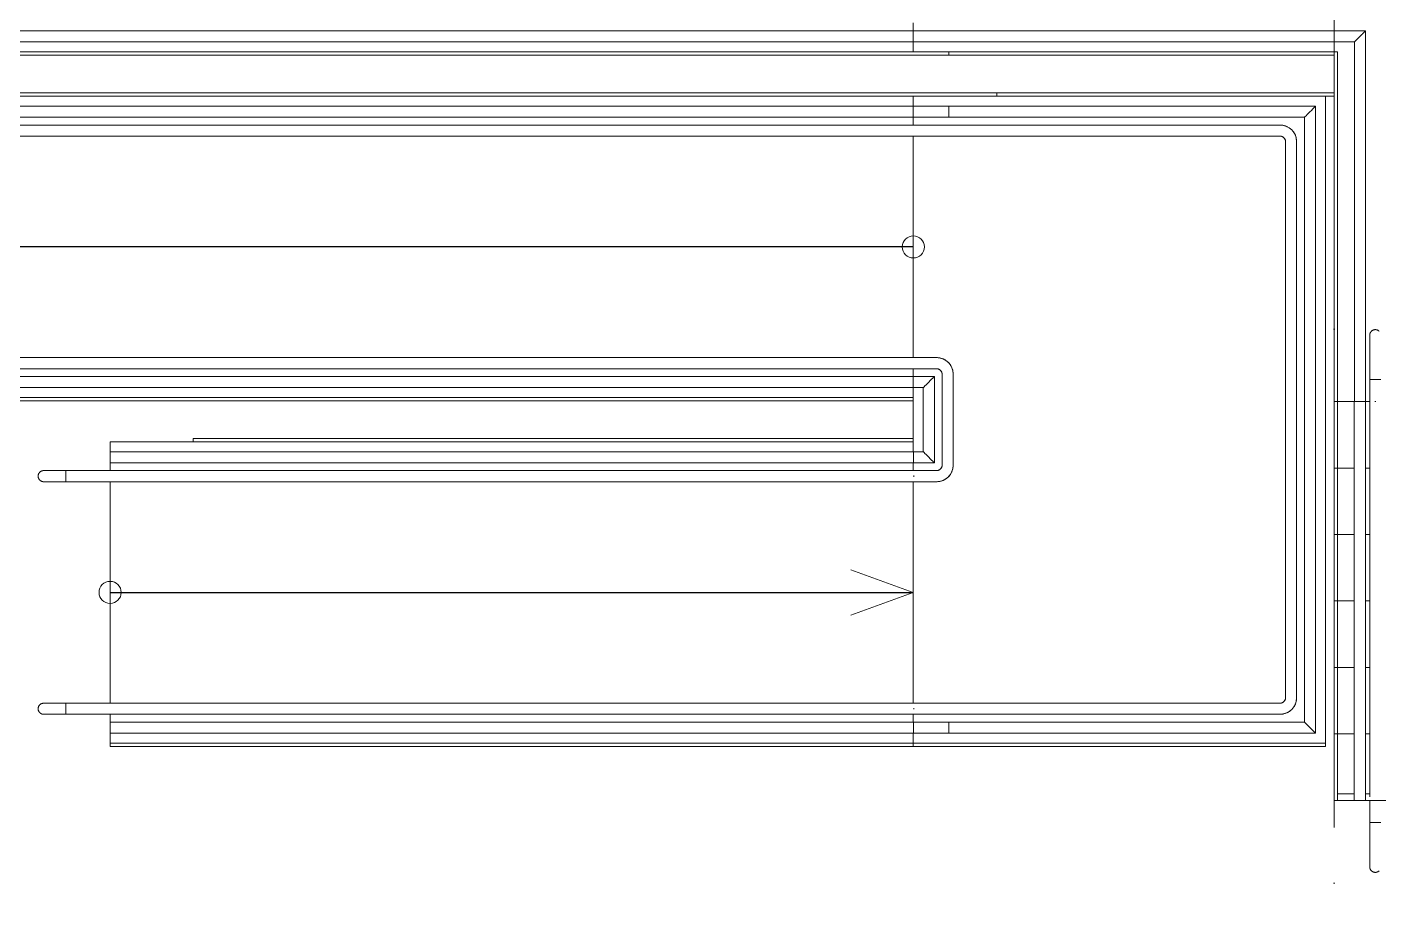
# Model space of a CAD drawing. Header units: millimetres. Extents: x -495897 to 1376592, y -28539 to 470976.
# Drawn here: x -41362 to -35261, y 330286 to 334218 of the extents above; entities that cross this region are included whole.
import ezdxf

# ---------------------------------------------------------------- set-up
doc = ezdxf.new("R2010")
doc.units = ezdxf.units.MM
doc.linetypes.add('ADSK_Линия сетки', pattern=[25, 20, -2.5, 0, -2.5])
for name, color, linetype, lineweight in [('Аннотация', 7, 'Continuous', 18), ('Лестницы', 252, 'Continuous', 9), ('Ограждение', 252, 'Continuous', 9), ('Оси', 252, 'Continuous', 9), ('Пандусы', 7, 'Continuous', 18), ('Стены наружные', 7, 'Continuous', 18)]:
    doc.layers.add(name, color=color, linetype=linetype, lineweight=lineweight)
doc.layers.add('Узлы', color=7, linetype='Continuous')

# ---------------------------------------------------------------- blocks, each defined once
blk = doc.blocks.new('1 этаж')
at = {"layer": 'Аннотация', "color": 251, "lineweight": 20, "true_color": 0x636466}
for q in [(-36887.7, -28631.1), (-36887.7, -28836.3)]:
    blk.add_line((-36605.8, -28733.7), q, dxfattribs=at)
for centre in [(-36605.8, -27173.7), (-40230.8, -28733.7)]:
    blk.add_circle(centre, 50, dxfattribs=at)
at = {"layer": 'Лестницы', "color": 251, "true_color": 0x636466}
for p, q in [((-36605.8, -26162.9), (-36605.8, -26198.7)), ((-36605.8, -26248.7), (-36605.8, -26293.7)), ((-36605.8, -26293.7), (-34690.8, -26293.7)), ((-34690.8, -26293.7), (-34690.8, -27872.3)), ((-34690.8, -27872.3), (-34615.8, -27872.3)), ((-34690.8, -28172.3), (-34690.8, -27872.3)), ((-34690.8, -27872.3), (-34615.8, -27872.3)), ((-34565.4, -27872.3), (-34545.8, -27872.3)), ((-34565.4, -27872.3), (-34545.8, -27872.3)), ((-34690.8, -28472.3), (-34690.8, -28172.3)), ((-34690.8, -28172.3), (-34615.8, -28172.3)), ((-34690.8, -28172.3), (-34615.8, -28172.3)), ((-34565.8, -28172.3), (-34545.8, -28172.3)), ((-34565.8, -28172.3), (-34545.8, -28172.3)), ((-34690.8, -28772.3), (-34690.8, -28472.3)), ((-34690.8, -28472.3), (-34615.8, -28472.3)), ((-34690.8, -28472.3), (-34615.8, -28472.3)), ((-34565.8, -28472.3), (-34545.8, -28472.3)), ((-34565.8, -28472.3), (-34545.8, -28472.3)), ((-34690.8, -29072.3), (-34690.8, -28772.3)), ((-34690.8, -28772.3), (-34615.8, -28772.3)), ((-34690.8, -28772.3), (-34615.8, -28772.3)), ((-34565.8, -28772.3), (-34545.8, -28772.3)), ((-34565.8, -28772.3), (-34545.8, -28772.3)), ((-34690.8, -29372.3), (-34690.8, -29072.3)), ((-34690.8, -29072.3), (-34615.8, -29072.3)), ((-34690.8, -29072.3), (-34615.8, -29072.3)), ((-34565.8, -29072.3), (-34545.8, -29072.3)), ((-34565.8, -29072.3), (-34545.8, -29072.3)), ((-34690.8, -29642.3), (-34690.8, -29372.3)), ((-34690.8, -29372.3), (-34615.8, -29372.3)), ((-34690.8, -29372.3), (-34615.8, -29372.3)), ((-34565.8, -29372.3), (-34545.8, -29372.3)), ((-34565.8, -29372.3), (-34545.8, -29372.3))]:
    blk.add_line(p, q, dxfattribs=at)
at = {"layer": 'Ограждение', "color": 251, "true_color": 0x636466}
for p, q in [((-36605.8, -26198.7), (-42604.8, -26198.7)), ((-34565.4, -26198.7), (-36605.8, -26198.7)), ((-36605.8, -26198.7), (-36605.8, -26248.7)), ((-34565.4, -27872.3), (-34565.4, -26198.7)), ((-42604.8, -26248.7), (-36605.8, -26248.7)), ((-36605.8, -26248.7), (-34615.4, -26248.7)), ((-34615.4, -26248.7), (-34615.4, -27872.3)), ((-36606.8, -26538.7), (-42606.8, -26538.7)), ((-36445.8, -26538.7), (-36606.8, -26538.7)), ((-34790.8, -26538.7), (-36445.8, -26538.7)), ((-36445.8, -26538.7), (-36445.8, -26588.7)), ((-36445.8, -26588.7), (-36445.8, -26538.7)), ((-34790.8, -29368.7), (-34790.8, -26538.7)), ((-42606.8, -26588.7), (-36606.8, -26588.7)), ((-36606.8, -26588.7), (-36445.8, -26588.7)), ((-36445.8, -26588.7), (-34840.8, -26588.7)), ((-34840.8, -26588.7), (-34840.8, -29318.7)), ((-36609.8, -26623.7), (-42605.8, -26623.7)), ((-36607.8, -26623.7), (-42603.8, -26623.7)), ((-36603.8, -26623.7), (-36607.8, -26623.7)), ((-36603.8, -26623.7), (-36607.8, -26623.7)), ((-36606.8, -26623.7), (-36603.8, -26623.7)), ((-36445.8, -26623.7), (-36603.8, -26623.7)), ((-34950.8, -26623.7), (-36603.8, -26623.7)), ((-34950.8, -26623.7), (-36445.8, -26623.7)), ((-42605.8, -26673.7), (-36609.8, -26673.7)), ((-36607.8, -26673.7), (-42603.8, -26673.7)), ((-36603.8, -26673.7), (-36607.8, -26673.7)), ((-36603.8, -26673.7), (-36607.8, -26673.7)), ((-36603.8, -26673.7), (-36606.8, -26673.7)), ((-36603.8, -26673.7), (-36445.8, -26673.7)), ((-34950.8, -26673.7), (-36603.8, -26673.7)), ((-36445.8, -26673.7), (-34950.8, -26673.7)), ((-34925.8, -26698.7), (-34925.8, -29208.7)), ((-34925.8, -29208.7), (-34925.8, -26698.7)), ((-34875.8, -29208.7), (-34875.8, -26698.7)), ((-34875.8, -29208.7), (-34875.8, -26698.7)), ((-36607.8, -27673.7), (-42603.8, -27673.7)), ((-36609.8, -27673.7), (-42447.8, -27673.7)), ((-36603.8, -27673.7), (-36607.8, -27673.7)), ((-36603.8, -27673.7), (-36607.8, -27673.7)), ((-36606.8, -27673.7), (-36603.8, -27673.7)), ((-36500.8, -27673.7), (-36603.8, -27673.7)), ((-36500.8, -27673.7), (-36603.8, -27673.7)), ((-36607.8, -27723.7), (-42603.8, -27723.7)), ((-42447.8, -27723.7), (-36609.8, -27723.7)), ((-36606.8, -27758.7), (-42447.8, -27758.7)), ((-36603.8, -27723.7), (-36607.8, -27723.7)), ((-36603.8, -27723.7), (-36607.8, -27723.7)), ((-36603.8, -27723.7), (-36606.8, -27723.7)), ((-36510.8, -27758.7), (-36606.8, -27758.7)), ((-36603.8, -27723.7), (-36500.8, -27723.7)), ((-36500.8, -27723.7), (-36603.8, -27723.7)), ((-36510.8, -28148.7), (-36510.8, -27758.7)), ((-36475.8, -27748.7), (-36475.8, -28158.7)), ((-36475.8, -28158.7), (-36475.8, -27748.7)), ((-36425.8, -28158.7), (-36425.8, -27748.7)), ((-36425.8, -28158.7), (-36425.8, -27748.7)), ((-42447.8, -27808.7), (-36606.8, -27808.7)), ((-36606.8, -27808.7), (-36560.8, -27808.7)), ((-36560.8, -27808.7), (-36560.8, -28098.7)), ((-34545.8, -27772.3), (-34545.8, -27866.4)), ((-34545.8, -27772.3), (-34495.8, -27772.3)), ((-34545.8, -27872.3), (-34545.8, -27772.3)), ((-34518.5, -27772.3), (-34523.1, -27772.3)), ((-34523.1, -27772.3), (-34520.8, -27772.3)), ((-34520.8, -27772.3), (-34518.5, -27772.3)), ((-34615.8, -27872.3), (-34565.8, -27872.3)), ((-34615.8, -29672.3), (-34615.8, -27872.3)), ((-34592.7, -27872.3), (-34588.1, -27872.3)), ((-34565.8, -29672.3), (-34565.8, -27872.3)), ((-34545.8, -27866.4), (-34545.8, -29655.8)), ((-34545.8, -29655.3), (-34545.8, -27872.3)), ((-36604.8, -28098.7), (-40230.8, -28098.7)), ((-36560.8, -28098.7), (-36604.8, -28098.7)), ((-40232.8, -28183.7), (-40430.8, -28183.7)), ((-40430.8, -28183.7), (-40430.8, -28233.7)), ((-40430.8, -28183.7), (-40232.8, -28183.7)), ((-40232.8, -28183.7), (-40228.8, -28183.7)), ((-40232.8, -28183.7), (-40229.8, -28183.7)), ((-40232.8, -28183.7), (-40228.8, -28183.7)), ((-40230.8, -28148.7), (-36604.8, -28148.7)), ((-40228.8, -28183.7), (-36607.8, -28183.7)), ((-36605.8, -28183.7), (-40226.8, -28183.7)), ((-36603.8, -28183.7), (-36607.8, -28183.7)), ((-36603.8, -28183.7), (-36605.8, -28183.7)), ((-36604.8, -28148.7), (-36510.8, -28148.7)), ((-36500.8, -28183.7), (-36603.8, -28183.7)), ((-36603.8, -28183.7), (-36500.8, -28183.7)), ((-40430.8, -28206.4), (-40430.8, -28211.1)), ((-40430.8, -28208.7), (-40430.8, -28206.4)), ((-40430.8, -28211.1), (-40430.8, -28208.7)), ((-40430.8, -28233.7), (-40232.8, -28233.7)), ((-40430.8, -28233.7), (-40232.8, -28233.7)), ((-40232.8, -28233.7), (-40228.8, -28233.7)), ((-40229.8, -28233.7), (-40232.8, -28233.7)), ((-40232.8, -28233.7), (-40228.8, -28233.7)), ((-40228.8, -28233.7), (-36607.8, -28233.7)), ((-40226.8, -28233.7), (-36605.8, -28233.7)), ((-36603.8, -28233.7), (-36607.8, -28233.7)), ((-36605.8, -28233.7), (-36603.8, -28233.7)), ((-36605.8, -28233.7), (-36603.8, -28233.7)), ((-36603.8, -28233.7), (-36605.8, -28233.7)), ((-36603.8, -28211.1), (-36603.8, -28206.4)), ((-36603.8, -28206.4), (-36603.8, -28211.1)), ((-36603.8, -28233.7), (-36500.8, -28233.7)), ((-36603.8, -28233.7), (-36500.8, -28233.7)), ((-40232.8, -29233.7), (-40430.8, -29233.7)), ((-40430.8, -29233.7), (-40430.8, -29283.7)), ((-40430.8, -29233.7), (-40232.8, -29233.7)), ((-40430.8, -29256.4), (-40430.8, -29261.1)), ((-40430.8, -29258.7), (-40430.8, -29256.4)), ((-40430.8, -29261.1), (-40430.8, -29258.7)), ((-40430.8, -29283.7), (-40232.8, -29283.7)), ((-40430.8, -29283.7), (-40232.8, -29283.7)), ((-40232.8, -29233.7), (-40229.8, -29233.7)), ((-40232.8, -29233.7), (-40228.8, -29233.7)), ((-40232.8, -29233.7), (-40228.8, -29233.7)), ((-40229.8, -29283.7), (-40232.8, -29283.7)), ((-40232.8, -29283.7), (-40228.8, -29283.7)), ((-40232.8, -29283.7), (-40228.8, -29283.7)), ((-40228.8, -29233.7), (-36607.8, -29233.7)), ((-40228.8, -29283.7), (-36607.8, -29283.7)), ((-36605.8, -29233.7), (-40226.8, -29233.7)), ((-40226.8, -29283.7), (-36605.8, -29283.7)), ((-36603.8, -29233.7), (-36607.8, -29233.7)), ((-36603.8, -29283.7), (-36607.8, -29283.7)), ((-36603.8, -29233.7), (-36605.8, -29233.7)), ((-36605.8, -29283.7), (-36603.8, -29283.7)), ((-36603.8, -29283.7), (-36605.8, -29283.7)), ((-36605.8, -29283.7), (-36603.8, -29283.7)), ((-36445.8, -29233.7), (-36603.8, -29233.7)), ((-36603.8, -29233.7), (-34950.8, -29233.7)), ((-36603.8, -29261.1), (-36603.8, -29256.4)), ((-36603.8, -29256.4), (-36603.8, -29261.1)), ((-36603.8, -29283.7), (-36445.8, -29283.7)), ((-36603.8, -29283.7), (-34950.8, -29283.7)), ((-34950.8, -29233.7), (-36445.8, -29233.7)), ((-36445.8, -29283.7), (-34950.8, -29283.7)), ((-36604.8, -29318.7), (-40230.8, -29318.7)), ((-36445.8, -29318.7), (-36604.8, -29318.7)), ((-34840.8, -29318.7), (-36445.8, -29318.7)), ((-36445.8, -29368.7), (-36445.8, -29318.7)), ((-36445.8, -29318.7), (-36445.8, -29368.7)), ((-40230.8, -29368.7), (-36604.8, -29368.7)), ((-36604.8, -29368.7), (-36445.8, -29368.7)), ((-36445.8, -29368.7), (-34790.8, -29368.7)), ((-34565.8, -29672.3), (-34615.8, -29672.3)), ((-34545.8, -29672.3), (-34545.8, -29772.3)), ((-34545.8, -29772.3), (-34545.8, -29672.3)), ((-34545.8, -29772.3), (-34495.8, -29772.3)), ((-34523.1, -29772.3), (-34518.5, -29772.3)), ((-34520.8, -29772.3), (-34523.1, -29772.3)), ((-34518.5, -29772.3), (-34520.8, -29772.3))]:
    blk.add_line(p, q, dxfattribs=at)
at = {"layer": 'Ограждение', "color": 251, "true_color": 0x636466, "flags": 128}
for points in [[(-36605.8, -26202.1), (-36605.8, -26206.1), (-36605.8, -26211.2), (-36605.8, -26217.3), (-36605.8, -26223.7), (-36605.8, -26230.2), (-36605.8, -26236.2), (-36605.8, -26241.4), (-36605.8, -26245.4)], [(-34840.8, -26588.7), (-34839.9, -26587.9), (-34837.4, -26585.4), (-34833.5, -26581.4), (-34828.3, -26576.2), (-34822.3, -26570.2), (-34815.8, -26563.7), (-34809.3, -26557.3), (-34803.3, -26551.2), (-34798.1, -26546.1), (-34794.1, -26542.1), (-34791.7, -26539.6), (-34790.8, -26538.7)], [(-34790.8, -26538.7), (-34791.7, -26539.6), (-34794.1, -26542.1), (-34798.1, -26546.1), (-34803.3, -26551.2), (-34809.3, -26557.3), (-34815.8, -26563.7), (-34822.3, -26570.2), (-34828.3, -26576.2), (-34833.5, -26581.4), (-34837.4, -26585.4), (-34839.9, -26587.9), (-34840.8, -26588.7)], [(-36609.8, -26623.7), (-36606.8, -26623.7), (-36603.8, -26623.7)], [(-34875.8, -26698.7), (-34875.9, -26695.7), (-34876, -26692.7), (-34876.3, -26689.8), (-34876.8, -26686.8), (-34877.3, -26683.8), (-34877.9, -26680.9), (-34878.7, -26678), (-34879.6, -26675.1), (-34880.6, -26672.3), (-34881.7, -26669.5), (-34882.9, -26666.8), (-34884.3, -26664.1), (-34885.7, -26661.5), (-34887.3, -26658.9), (-34888.9, -26656.4), (-34890.6, -26653.9), (-34892.5, -26651.6), (-34894.4, -26649.3), (-34896.4, -26647.1), (-34898.5, -26644.9), (-34900.7, -26642.9), (-34903, -26640.9), (-34905.4, -26639.1), (-34907.8, -26637.3), (-34910.3, -26635.6), (-34912.8, -26634.1), (-34915.4, -26632.6), (-34918.1, -26631.2), (-34920.8, -26630), (-34923.6, -26628.8), (-34926.4, -26627.8), (-34929.3, -26626.9), (-34932.2, -26626.1), (-34935.1, -26625.4), (-34938.1, -26624.8), (-34941, -26624.4), (-34944, -26624), (-34947, -26623.8), (-34950, -26623.7), (-34950.8, -26623.7)], [(-34875.8, -26698.7), (-34875.9, -26695.7), (-34876, -26692.7), (-34876.3, -26689.8), (-34876.8, -26686.8), (-34877.3, -26683.8), (-34877.9, -26680.9), (-34878.7, -26678), (-34879.6, -26675.1), (-34880.6, -26672.3), (-34881.7, -26669.5), (-34882.9, -26666.8), (-34884.3, -26664.1), (-34885.7, -26661.5), (-34887.3, -26658.9), (-34888.9, -26656.4), (-34890.6, -26653.9), (-34892.5, -26651.6), (-34894.4, -26649.3), (-34896.4, -26647.1), (-34898.5, -26644.9), (-34900.7, -26642.9), (-34903, -26640.9), (-34905.4, -26639.1), (-34907.8, -26637.3), (-34910.3, -26635.6), (-34912.8, -26634.1), (-34915.4, -26632.6), (-34918.1, -26631.2), (-34920.8, -26630), (-34923.6, -26628.8), (-34926.4, -26627.8), (-34929.3, -26626.9), (-34932.2, -26626.1), (-34935.1, -26625.4), (-34938.1, -26624.8), (-34941, -26624.4), (-34944, -26624), (-34947, -26623.8), (-34950, -26623.7)], [(-36603.8, -26673.7), (-36606.8, -26673.7), (-36609.8, -26673.7)], [(-34950.8, -26673.7), (-34949.8, -26673.8), (-34948.8, -26673.8), (-34947.8, -26673.9), (-34946.8, -26674.1), (-34945.8, -26674.2), (-34944.9, -26674.4), (-34943.9, -26674.7), (-34942.9, -26675), (-34942, -26675.3), (-34941.1, -26675.7), (-34940.1, -26676.1), (-34939.3, -26676.6), (-34938.4, -26677), (-34937.5, -26677.5), (-34936.7, -26678.1), (-34935.9, -26678.7), (-34935.1, -26679.3), (-34934.3, -26679.9), (-34933.6, -26680.6), (-34932.9, -26681.3), (-34932.2, -26682), (-34931.5, -26682.8), (-34930.9, -26683.6), (-34930.3, -26684.4), (-34929.8, -26685.2), (-34929.2, -26686.1), (-34928.7, -26686.9), (-34928.3, -26687.8), (-34927.9, -26688.7), (-34927.5, -26689.7), (-34927.2, -26690.6), (-34926.8, -26691.6), (-34926.6, -26692.5), (-34926.4, -26693.5), (-34926.2, -26694.5), (-34926, -26695.5), (-34925.9, -26696.5), (-34925.8, -26697.5), (-34925.8, -26698.5), (-34925.8, -26698.7)], [(-34545.8, -27572.3), (-34545.8, -27571.3), (-34545.7, -27570.3), (-34545.6, -27569.3), (-34545.5, -27568.3), (-34545.3, -27567.3), (-34545.1, -27566.4), (-34544.8, -27565.4), (-34544.5, -27564.4), (-34544.2, -27563.5), (-34543.8, -27562.6), (-34543.4, -27561.7), (-34543, -27560.8), (-34542.5, -27559.9), (-34542, -27559), (-34541.4, -27558.2), (-34540.9, -27557.4), (-34540.2, -27556.6), (-34539.6, -27555.8), (-34538.9, -27555.1), (-34538.2, -27554.4), (-34537.5, -27553.7), (-34536.7, -27553), (-34535.9, -27552.4), (-34535.1, -27551.8), (-34534.3, -27551.3), (-34533.5, -27550.8), (-34532.6, -27550.3), (-34531.7, -27549.8), (-34530.8, -27549.4), (-34529.9, -27549), (-34528.9, -27548.7), (-34528, -27548.4), (-34527, -27548.1), (-34526, -27547.9), (-34525.1, -27547.7), (-34524.1, -27547.5), (-34523.1, -27547.4), (-34522.1, -27547.3), (-34521.1, -27547.3), (-34520.8, -27547.3)], [(-34545.8, -27772.3), (-34545.8, -27764.3), (-34545.8, -27756.3), (-34545.8, -27748.4), (-34545.8, -27740.4), (-34545.8, -27732.6), (-34545.8, -27724.8), (-34545.8, -27717), (-34545.8, -27709.4), (-34545.8, -27701.9), (-34545.8, -27694.4), (-34545.8, -27687.1), (-34545.8, -27680), (-34545.8, -27672.9), (-34545.8, -27666.1), (-34545.8, -27659.4), (-34545.8, -27652.9), (-34545.8, -27646.6), (-34545.8, -27640.4), (-34545.8, -27634.5), (-34545.8, -27628.8), (-34545.8, -27623.4), (-34545.8, -27618.2), (-34545.8, -27613.2), (-34545.8, -27608.5), (-34545.8, -27604), (-34545.8, -27599.8), (-34545.8, -27595.9), (-34545.8, -27592.3), (-34545.8, -27589), (-34545.8, -27585.9), (-34545.8, -27583.2), (-34545.8, -27580.7), (-34545.8, -27578.6), (-34545.8, -27576.7), (-34545.8, -27575.2), (-34545.8, -27574), (-34545.8, -27573.1), (-34545.8, -27572.6), (-34545.8, -27572.3), (-34545.8, -27572.3)], [(-34545.8, -27572.3), (-34545.8, -27572.5), (-34545.8, -27573), (-34545.8, -27573.8), (-34545.8, -27574.9), (-34545.8, -27576.3), (-34545.8, -27578), (-34545.8, -27580.1), (-34545.8, -27582.5), (-34545.8, -27585.1), (-34545.8, -27588.1), (-34545.8, -27591.4), (-34545.8, -27594.9), (-34545.8, -27598.7), (-34545.8, -27602.9), (-34545.8, -27607.2), (-34545.8, -27611.9), (-34545.8, -27616.8), (-34545.8, -27622), (-34545.8, -27627.3), (-34545.8, -27633), (-34545.8, -27638.8), (-34545.8, -27644.9), (-34545.8, -27651.1), (-34545.8, -27657.6), (-34545.8, -27664.3), (-34545.8, -27671.1), (-34545.8, -27678), (-34545.8, -27685.2), (-34545.8, -27692.4), (-34545.8, -27699.8), (-34545.8, -27707.4), (-34545.8, -27715), (-34545.8, -27722.7), (-34545.8, -27730.5), (-34545.8, -27738.3), (-34545.8, -27746.2), (-34545.8, -27754.2), (-34545.8, -27762.2), (-34545.8, -27770.2), (-34545.8, -27772.3)], [(-34520.8, -27547.3), (-34519.8, -27547.3), (-34518.8, -27547.4), (-34517.8, -27547.5), (-34516.8, -27547.6), (-34515.8, -27547.8), (-34514.9, -27548), (-34513.9, -27548.3), (-34512.9, -27548.6), (-34512, -27548.9), (-34511.1, -27549.3), (-34510.2, -27549.7), (-34509.3, -27550.1), (-34508.4, -27550.6), (-34507.5, -27551.1), (-34506.7, -27551.7), (-34505.9, -27552.3), (-34505.1, -27552.9), (-34504.3, -27553.5), (-34503.6, -27554.2)], [(-36609.8, -27673.7), (-36606.8, -27673.7), (-36603.8, -27673.7)], [(-36425.8, -27748.7), (-36425.9, -27745.7), (-36426, -27742.7), (-36426.3, -27739.8), (-36426.8, -27736.8), (-36427.3, -27733.8), (-36427.9, -27730.9), (-36428.7, -27728), (-36429.6, -27725.1), (-36430.6, -27722.3), (-36431.7, -27719.5), (-36432.9, -27716.8), (-36434.3, -27714.1), (-36435.7, -27711.5), (-36437.3, -27708.9), (-36438.9, -27706.4), (-36440.6, -27703.9), (-36442.5, -27701.6), (-36444.4, -27699.3), (-36446.4, -27697.1), (-36448.5, -27694.9), (-36450.7, -27692.9), (-36453, -27690.9), (-36455.4, -27689.1), (-36457.8, -27687.3), (-36460.3, -27685.6), (-36462.8, -27684.1), (-36465.4, -27682.6), (-36468.1, -27681.2), (-36470.8, -27680), (-36473.6, -27678.8), (-36476.4, -27677.8), (-36479.3, -27676.9), (-36482.2, -27676.1), (-36485.1, -27675.4), (-36488.1, -27674.8), (-36491, -27674.4), (-36494, -27674), (-36497, -27673.8), (-36500, -27673.7), (-36500.8, -27673.7)], [(-36425.8, -27748.7), (-36425.9, -27745.7), (-36426, -27742.7), (-36426.3, -27739.8), (-36426.8, -27736.8), (-36427.3, -27733.8), (-36427.9, -27730.9), (-36428.7, -27728), (-36429.6, -27725.1), (-36430.6, -27722.3), (-36431.7, -27719.5), (-36432.9, -27716.8), (-36434.3, -27714.1), (-36435.7, -27711.5), (-36437.3, -27708.9), (-36438.9, -27706.4), (-36440.6, -27703.9), (-36442.5, -27701.6), (-36444.4, -27699.3), (-36446.4, -27697.1), (-36448.5, -27694.9), (-36450.7, -27692.9), (-36453, -27690.9), (-36455.4, -27689.1), (-36457.8, -27687.3), (-36460.3, -27685.6), (-36462.8, -27684.1), (-36465.4, -27682.6), (-36468.1, -27681.2), (-36470.8, -27680), (-36473.6, -27678.8), (-36476.4, -27677.8), (-36479.3, -27676.9), (-36482.2, -27676.1), (-36485.1, -27675.4), (-36488.1, -27674.8), (-36491, -27674.4), (-36494, -27674), (-36497, -27673.8), (-36500, -27673.7)], [(-36603.8, -27723.7), (-36606.8, -27723.7), (-36609.8, -27723.7)], [(-36560.8, -27808.7), (-36559.9, -27807.9), (-36557.4, -27805.4), (-36553.5, -27801.4), (-36548.3, -27796.2), (-36542.3, -27790.2), (-36535.8, -27783.7), (-36529.3, -27777.3), (-36523.3, -27771.2), (-36518.1, -27766.1), (-36514.1, -27762.1), (-36511.7, -27759.6), (-36510.8, -27758.7)], [(-36510.8, -27758.7), (-36511.7, -27759.6), (-36514.1, -27762.1), (-36518.1, -27766.1), (-36523.3, -27771.2), (-36529.3, -27777.3), (-36535.8, -27783.7), (-36542.3, -27790.2), (-36548.3, -27796.2), (-36553.5, -27801.4), (-36557.4, -27805.4), (-36559.9, -27807.9), (-36560.8, -27808.7)], [(-36500.8, -27723.7), (-36499.8, -27723.8), (-36498.8, -27723.8), (-36497.8, -27723.9), (-36496.8, -27724.1), (-36495.8, -27724.2), (-36494.9, -27724.4), (-36493.9, -27724.7), (-36492.9, -27725), (-36492, -27725.3), (-36491.1, -27725.7), (-36490.1, -27726.1), (-36489.3, -27726.6), (-36488.4, -27727), (-36487.5, -27727.5), (-36486.7, -27728.1), (-36485.9, -27728.7), (-36485.1, -27729.3), (-36484.3, -27729.9), (-36483.6, -27730.6), (-36482.9, -27731.3), (-36482.2, -27732), (-36481.5, -27732.8), (-36480.9, -27733.6), (-36480.3, -27734.4), (-36479.8, -27735.2), (-36479.2, -27736.1), (-36478.7, -27736.9), (-36478.3, -27737.8), (-36477.9, -27738.7), (-36477.5, -27739.7), (-36477.2, -27740.6), (-36476.8, -27741.6), (-36476.6, -27742.5), (-36476.4, -27743.5), (-36476.2, -27744.5), (-36476, -27745.5), (-36475.9, -27746.5), (-36475.8, -27747.5), (-36475.8, -27748.5), (-36475.8, -27748.7)], [(-40230.8, -28148.7), (-40230.8, -28147.9), (-40230.8, -28145.4), (-40230.8, -28141.4), (-40230.8, -28136.2), (-40230.8, -28130.2), (-40230.8, -28123.7), (-40230.8, -28117.3), (-40230.8, -28111.2), (-40230.8, -28106.1), (-40230.8, -28102.1), (-40230.8, -28099.6), (-40230.8, -28098.7)], [(-36560.8, -28098.7), (-36559.9, -28099.6), (-36557.4, -28102.1), (-36553.5, -28106.1), (-36548.3, -28111.2), (-36542.3, -28117.3), (-36535.8, -28123.7), (-36529.3, -28130.2), (-36523.3, -28136.2), (-36518.1, -28141.4), (-36514.1, -28145.4), (-36511.7, -28147.9), (-36510.8, -28148.7)], [(-36510.8, -28148.7), (-36511.7, -28147.9), (-36514.1, -28145.4), (-36518.1, -28141.4), (-36523.3, -28136.2), (-36529.3, -28130.2), (-36535.8, -28123.7), (-36542.3, -28117.3), (-36548.3, -28111.2), (-36553.5, -28106.1), (-36557.4, -28102.1), (-36559.9, -28099.6), (-36560.8, -28098.7)], [(-40555.8, -28208.7), (-40555.8, -28207.7), (-40555.7, -28206.7), (-40555.6, -28205.7), (-40555.5, -28204.7), (-40555.3, -28203.8), (-40555.1, -28202.8), (-40554.8, -28201.8), (-40554.5, -28200.9), (-40554.2, -28199.9), (-40553.8, -28199), (-40553.4, -28198.1), (-40553, -28197.2), (-40552.5, -28196.3), (-40552, -28195.5), (-40551.4, -28194.6), (-40550.9, -28193.8), (-40550.2, -28193), (-40549.6, -28192.2), (-40548.9, -28191.5), (-40548.2, -28190.8), (-40547.5, -28190.1), (-40546.7, -28189.5), (-40545.9, -28188.8), (-40545.1, -28188.3), (-40544.3, -28187.7), (-40543.5, -28187.2), (-40542.6, -28186.7), (-40541.7, -28186.2), (-40540.8, -28185.8), (-40539.9, -28185.4), (-40538.9, -28185.1), (-40538, -28184.8), (-40537, -28184.5), (-40536, -28184.3), (-40535, -28184.1), (-40534.1, -28183.9), (-40533.1, -28183.8), (-40532.1, -28183.8), (-40531.1, -28183.7), (-40530.8, -28183.7)], [(-40430.8, -28183.7), (-40434.8, -28183.7), (-40438.8, -28183.7), (-40442.8, -28183.7), (-40446.7, -28183.7), (-40450.7, -28183.7), (-40454.6, -28183.7), (-40458.4, -28183.7), (-40462.3, -28183.7), (-40466, -28183.7), (-40469.7, -28183.7), (-40473.4, -28183.7), (-40477, -28183.7), (-40480.5, -28183.7), (-40483.9, -28183.7), (-40487.3, -28183.7), (-40490.5, -28183.7), (-40493.7, -28183.7), (-40496.7, -28183.7), (-40499.7, -28183.7), (-40502.5, -28183.7), (-40505.3, -28183.7), (-40507.9, -28183.7), (-40510.4, -28183.7), (-40512.7, -28183.7), (-40514.9, -28183.7), (-40517, -28183.7), (-40519, -28183.7), (-40520.8, -28183.7), (-40522.5, -28183.7), (-40524, -28183.7), (-40525.4, -28183.7), (-40526.6, -28183.7), (-40527.7, -28183.7), (-40528.6, -28183.7), (-40529.3, -28183.7), (-40529.9, -28183.7), (-40530.4, -28183.7), (-40530.7, -28183.7), (-40530.8, -28183.7), (-40530.8, -28183.7)], [(-40530.8, -28183.7), (-40530.7, -28183.7), (-40530.5, -28183.7), (-40530.1, -28183.7), (-40529.5, -28183.7), (-40528.8, -28183.7), (-40527.9, -28183.7), (-40526.9, -28183.7), (-40525.7, -28183.7), (-40524.4, -28183.7), (-40522.9, -28183.7), (-40521.3, -28183.7), (-40519.5, -28183.7), (-40517.6, -28183.7), (-40515.5, -28183.7), (-40513.3, -28183.7), (-40511, -28183.7), (-40508.6, -28183.7), (-40506, -28183.7), (-40503.3, -28183.7), (-40500.5, -28183.7), (-40497.5, -28183.7), (-40494.5, -28183.7), (-40491.4, -28183.7), (-40488.2, -28183.7), (-40484.8, -28183.7), (-40481.4, -28183.7), (-40477.9, -28183.7), (-40474.4, -28183.7), (-40470.7, -28183.7), (-40467, -28183.7), (-40463.3, -28183.7), (-40459.5, -28183.7), (-40455.6, -28183.7), (-40451.7, -28183.7), (-40447.8, -28183.7), (-40443.8, -28183.7), (-40439.9, -28183.7), (-40435.9, -28183.7), (-40431.9, -28183.7), (-40430.8, -28183.7)], [(-40232.8, -28183.7), (-40229.8, -28183.7), (-40226.8, -28183.7)], [(-36603.8, -28183.7), (-36604.8, -28183.7), (-36605.8, -28183.7)], [(-36603.8, -28183.7), (-36604.8, -28183.7), (-36605.8, -28183.7)], [(-36500.8, -28233.7), (-36497.8, -28233.7), (-36494.8, -28233.5), (-36491.8, -28233.2), (-36488.8, -28232.8), (-36485.9, -28232.2), (-36483, -28231.6), (-36480.1, -28230.8), (-36477.2, -28229.9), (-36474.4, -28228.9), (-36471.6, -28227.8), (-36468.9, -28226.6), (-36466.2, -28225.3), (-36463.5, -28223.8), (-36461, -28222.3), (-36458.5, -28220.6), (-36456, -28218.9), (-36453.6, -28217), (-36451.3, -28215.1), (-36449.1, -28213.1), (-36447, -28211), (-36445, -28208.8), (-36443, -28206.5), (-36441.1, -28204.2), (-36439.4, -28201.7), (-36437.7, -28199.3), (-36436.1, -28196.7), (-36434.7, -28194.1), (-36433.3, -28191.4), (-36432, -28188.7), (-36430.9, -28185.9), (-36429.9, -28183.1), (-36428.9, -28180.2), (-36428.1, -28177.3), (-36427.5, -28174.4), (-36426.9, -28171.5), (-36426.4, -28168.5), (-36426.1, -28165.5), (-36425.9, -28162.5), (-36425.8, -28159.5), (-36425.8, -28158.7)], [(-36475.8, -28158.7), (-36475.8, -28159.7), (-36475.9, -28160.7), (-36476, -28161.7), (-36476.1, -28162.7), (-36476.3, -28163.7), (-36476.5, -28164.7), (-36476.8, -28165.6), (-36477.1, -28166.6), (-36477.4, -28167.5), (-36477.8, -28168.5), (-36478.2, -28169.4), (-36478.6, -28170.3), (-36479.1, -28171.2), (-36479.6, -28172), (-36480.2, -28172.8), (-36480.7, -28173.7), (-36481.4, -28174.5), (-36482, -28175.2), (-36482.7, -28176), (-36483.4, -28176.7), (-36484.1, -28177.3), (-36484.9, -28178), (-36485.7, -28178.6), (-36486.5, -28179.2), (-36487.3, -28179.8), (-36488.1, -28180.3), (-36489, -28180.8), (-36489.9, -28181.2), (-36490.8, -28181.7), (-36491.7, -28182), (-36492.7, -28182.4), (-36493.6, -28182.7), (-36494.6, -28182.9), (-36495.6, -28183.2), (-36496.5, -28183.4), (-36497.5, -28183.5), (-36498.5, -28183.6), (-36499.5, -28183.7), (-36500.5, -28183.7), (-36500.8, -28183.7)], [(-36500.8, -28233.7), (-36497.8, -28233.7), (-36494.8, -28233.5), (-36491.8, -28233.2), (-36488.8, -28232.8), (-36485.9, -28232.2), (-36483, -28231.6), (-36480.1, -28230.8), (-36477.2, -28229.9), (-36474.4, -28228.9), (-36471.6, -28227.8), (-36468.9, -28226.6), (-36466.2, -28225.3), (-36463.5, -28223.8), (-36461, -28222.3), (-36458.5, -28220.6), (-36456, -28218.9), (-36453.6, -28217), (-36451.3, -28215.1), (-36449.1, -28213.1), (-36447, -28211), (-36445, -28208.8), (-36443, -28206.5), (-36441.1, -28204.2), (-36439.4, -28201.7), (-36437.7, -28199.3), (-36436.1, -28196.7), (-36434.7, -28194.1), (-36433.3, -28191.4), (-36432, -28188.7), (-36430.9, -28185.9), (-36429.9, -28183.1), (-36428.9, -28180.2), (-36428.1, -28177.3), (-36427.5, -28174.4), (-36426.9, -28171.5), (-36426.4, -28168.5), (-36426.1, -28165.5), (-36425.9, -28162.5), (-36425.8, -28159.5)], [(-40530.8, -28233.7), (-40531.8, -28233.7), (-40532.8, -28233.7), (-40533.8, -28233.6), (-40534.8, -28233.4), (-40535.8, -28233.2), (-40536.7, -28233), (-40537.7, -28232.8), (-40538.7, -28232.5), (-40539.6, -28232.1), (-40540.5, -28231.8), (-40541.4, -28231.3), (-40542.3, -28230.9), (-40543.2, -28230.4), (-40544.1, -28229.9), (-40544.9, -28229.4), (-40545.7, -28228.8), (-40546.5, -28228.2), (-40547.3, -28227.5), (-40548, -28226.9), (-40548.7, -28226.1), (-40549.4, -28225.4), (-40550.1, -28224.7), (-40550.7, -28223.9), (-40551.3, -28223.1), (-40551.8, -28222.2), (-40552.4, -28221.4), (-40552.8, -28220.5), (-40553.3, -28219.6), (-40553.7, -28218.7), (-40554.1, -28217.8), (-40554.4, -28216.9), (-40554.7, -28215.9), (-40555, -28214.9), (-40555.2, -28214), (-40555.4, -28213), (-40555.6, -28212), (-40555.7, -28211), (-40555.8, -28210), (-40555.8, -28209), (-40555.8, -28208.7)], [(-40430.8, -28233.7), (-40434.8, -28233.7), (-40438.8, -28233.7), (-40442.8, -28233.7), (-40446.7, -28233.7), (-40450.7, -28233.7), (-40454.6, -28233.7), (-40458.4, -28233.7), (-40462.3, -28233.7), (-40466, -28233.7), (-40469.7, -28233.7), (-40473.4, -28233.7), (-40477, -28233.7), (-40480.5, -28233.7), (-40483.9, -28233.7), (-40487.3, -28233.7), (-40490.5, -28233.7), (-40493.7, -28233.7), (-40496.7, -28233.7), (-40499.7, -28233.7), (-40502.5, -28233.7), (-40505.3, -28233.7), (-40507.9, -28233.7), (-40510.4, -28233.7), (-40512.7, -28233.7), (-40514.9, -28233.7), (-40517, -28233.7), (-40519, -28233.7), (-40520.8, -28233.7), (-40522.5, -28233.7), (-40524, -28233.7), (-40525.4, -28233.7), (-40526.6, -28233.7), (-40527.7, -28233.7), (-40528.6, -28233.7), (-40529.3, -28233.7), (-40529.9, -28233.7), (-40530.4, -28233.7), (-40530.7, -28233.7), (-40530.8, -28233.7), (-40530.8, -28233.7)], [(-40530.8, -28233.7), (-40530.7, -28233.7), (-40530.5, -28233.7), (-40530.1, -28233.7), (-40529.5, -28233.7), (-40528.8, -28233.7), (-40527.9, -28233.7), (-40526.9, -28233.7), (-40525.7, -28233.7), (-40524.4, -28233.7), (-40522.9, -28233.7), (-40521.3, -28233.7), (-40519.5, -28233.7), (-40517.6, -28233.7), (-40515.5, -28233.7), (-40513.3, -28233.7), (-40511, -28233.7), (-40508.6, -28233.7), (-40506, -28233.7), (-40503.3, -28233.7), (-40500.5, -28233.7), (-40497.5, -28233.7), (-40494.5, -28233.7), (-40491.4, -28233.7), (-40488.2, -28233.7), (-40484.8, -28233.7), (-40481.4, -28233.7), (-40477.9, -28233.7), (-40474.4, -28233.7), (-40470.7, -28233.7), (-40467, -28233.7), (-40463.3, -28233.7), (-40459.5, -28233.7), (-40455.6, -28233.7), (-40451.7, -28233.7), (-40447.8, -28233.7), (-40443.8, -28233.7), (-40439.9, -28233.7), (-40435.9, -28233.7), (-40431.9, -28233.7), (-40430.8, -28233.7)], [(-40226.8, -28233.7), (-40229.8, -28233.7), (-40232.8, -28233.7)], [(-36605.8, -28233.7), (-36604.8, -28233.7), (-36603.8, -28233.7)], [(-36605.8, -28233.7), (-36604.8, -28233.7), (-36603.8, -28233.7)], [(-34950.8, -29283.7), (-34947.8, -29283.7), (-34944.8, -29283.5), (-34941.8, -29283.2), (-34938.8, -29282.8), (-34935.9, -29282.2), (-34933, -29281.6), (-34930.1, -29280.8), (-34927.2, -29279.9), (-34924.4, -29278.9), (-34921.6, -29277.8), (-34918.9, -29276.6), (-34916.2, -29275.3), (-34913.5, -29273.8), (-34911, -29272.3), (-34908.5, -29270.6), (-34906, -29268.9), (-34903.6, -29267), (-34901.3, -29265.1), (-34899.1, -29263.1), (-34897, -29261), (-34895, -29258.8), (-34893, -29256.5), (-34891.1, -29254.2), (-34889.4, -29251.7), (-34887.7, -29249.3), (-34886.1, -29246.7), (-34884.7, -29244.1), (-34883.3, -29241.4), (-34882, -29238.7), (-34880.9, -29235.9), (-34879.9, -29233.1), (-34878.9, -29230.2), (-34878.1, -29227.3), (-34877.5, -29224.4), (-34876.9, -29221.5), (-34876.4, -29218.5), (-34876.1, -29215.5), (-34875.9, -29212.5), (-34875.8, -29209.5), (-34875.8, -29208.7)], [(-34925.8, -29208.7), (-34925.8, -29209.7), (-34925.9, -29210.7), (-34926, -29211.7), (-34926.1, -29212.7), (-34926.3, -29213.7), (-34926.5, -29214.7), (-34926.8, -29215.6), (-34927.1, -29216.6), (-34927.4, -29217.5), (-34927.8, -29218.5), (-34928.2, -29219.4), (-34928.6, -29220.3), (-34929.1, -29221.2), (-34929.6, -29222), (-34930.2, -29222.8), (-34930.7, -29223.7), (-34931.4, -29224.5), (-34932, -29225.2), (-34932.7, -29226), (-34933.4, -29226.7), (-34934.1, -29227.3), (-34934.9, -29228), (-34935.7, -29228.6), (-34936.5, -29229.2), (-34937.3, -29229.8), (-34938.1, -29230.3), (-34939, -29230.8), (-34939.9, -29231.2), (-34940.8, -29231.7), (-34941.7, -29232), (-34942.7, -29232.4), (-34943.6, -29232.7), (-34944.6, -29232.9), (-34945.6, -29233.2), (-34946.5, -29233.4), (-34947.5, -29233.5), (-34948.5, -29233.6), (-34949.5, -29233.7), (-34950.5, -29233.7), (-34950.8, -29233.7)], [(-34950.8, -29283.7), (-34947.8, -29283.7), (-34944.8, -29283.5), (-34941.8, -29283.2), (-34938.8, -29282.8), (-34935.9, -29282.2), (-34933, -29281.6), (-34930.1, -29280.8), (-34927.2, -29279.9), (-34924.4, -29278.9), (-34921.6, -29277.8), (-34918.9, -29276.6), (-34916.2, -29275.3), (-34913.5, -29273.8), (-34911, -29272.3), (-34908.5, -29270.6), (-34906, -29268.9), (-34903.6, -29267), (-34901.3, -29265.1), (-34899.1, -29263.1), (-34897, -29261), (-34895, -29258.8), (-34893, -29256.5), (-34891.1, -29254.2), (-34889.4, -29251.7), (-34887.7, -29249.3), (-34886.1, -29246.7), (-34884.7, -29244.1), (-34883.3, -29241.4), (-34882, -29238.7), (-34880.9, -29235.9), (-34879.9, -29233.1), (-34878.9, -29230.2), (-34878.1, -29227.3), (-34877.5, -29224.4), (-34876.9, -29221.5), (-34876.4, -29218.5), (-34876.1, -29215.5), (-34875.9, -29212.5), (-34875.8, -29209.5)], [(-40555.8, -29258.7), (-40555.8, -29257.7), (-40555.7, -29256.7), (-40555.6, -29255.7), (-40555.5, -29254.7), (-40555.3, -29253.8), (-40555.1, -29252.8), (-40554.8, -29251.8), (-40554.5, -29250.9), (-40554.2, -29249.9), (-40553.8, -29249), (-40553.4, -29248.1), (-40553, -29247.2), (-40552.5, -29246.3), (-40552, -29245.5), (-40551.4, -29244.6), (-40550.9, -29243.8), (-40550.2, -29243), (-40549.6, -29242.2), (-40548.9, -29241.5), (-40548.2, -29240.8), (-40547.5, -29240.1), (-40546.7, -29239.5), (-40545.9, -29238.8), (-40545.1, -29238.3), (-40544.3, -29237.7), (-40543.5, -29237.2), (-40542.6, -29236.7), (-40541.7, -29236.2), (-40540.8, -29235.8), (-40539.9, -29235.4), (-40538.9, -29235.1), (-40538, -29234.8), (-40537, -29234.5), (-40536, -29234.3), (-40535, -29234.1), (-40534.1, -29233.9), (-40533.1, -29233.8), (-40532.1, -29233.8), (-40531.1, -29233.7), (-40530.8, -29233.7)], [(-40530.8, -29283.7), (-40531.8, -29283.7), (-40532.8, -29283.7), (-40533.8, -29283.6), (-40534.8, -29283.4), (-40535.8, -29283.2), (-40536.7, -29283), (-40537.7, -29282.8), (-40538.7, -29282.5), (-40539.6, -29282.1), (-40540.5, -29281.8), (-40541.4, -29281.3), (-40542.3, -29280.9), (-40543.2, -29280.4), (-40544.1, -29279.9), (-40544.9, -29279.4), (-40545.7, -29278.8), (-40546.5, -29278.2), (-40547.3, -29277.5), (-40548, -29276.9), (-40548.7, -29276.1), (-40549.4, -29275.4), (-40550.1, -29274.7), (-40550.7, -29273.9), (-40551.3, -29273.1), (-40551.8, -29272.2), (-40552.4, -29271.4), (-40552.8, -29270.5), (-40553.3, -29269.6), (-40553.7, -29268.7), (-40554.1, -29267.8), (-40554.4, -29266.9), (-40554.7, -29265.9), (-40555, -29264.9), (-40555.2, -29264), (-40555.4, -29263), (-40555.6, -29262), (-40555.7, -29261), (-40555.8, -29260), (-40555.8, -29259), (-40555.8, -29258.7)], [(-40430.8, -29233.7), (-40434.8, -29233.7), (-40438.8, -29233.7), (-40442.8, -29233.7), (-40446.7, -29233.7), (-40450.7, -29233.7), (-40454.6, -29233.7), (-40458.4, -29233.7), (-40462.3, -29233.7), (-40466, -29233.7), (-40469.7, -29233.7), (-40473.4, -29233.7), (-40477, -29233.7), (-40480.5, -29233.7), (-40483.9, -29233.7), (-40487.3, -29233.7), (-40490.5, -29233.7), (-40493.7, -29233.7), (-40496.7, -29233.7), (-40499.7, -29233.7), (-40502.5, -29233.7), (-40505.3, -29233.7), (-40507.9, -29233.7), (-40510.4, -29233.7), (-40512.7, -29233.7), (-40514.9, -29233.7), (-40517, -29233.7), (-40519, -29233.7), (-40520.8, -29233.7), (-40522.5, -29233.7), (-40524, -29233.7), (-40525.4, -29233.7), (-40526.6, -29233.7), (-40527.7, -29233.7), (-40528.6, -29233.7), (-40529.3, -29233.7), (-40529.9, -29233.7), (-40530.4, -29233.7), (-40530.7, -29233.7), (-40530.8, -29233.7), (-40530.8, -29233.7)], [(-40530.8, -29233.7), (-40530.7, -29233.7), (-40530.5, -29233.7), (-40530.1, -29233.7), (-40529.5, -29233.7), (-40528.8, -29233.7), (-40527.9, -29233.7), (-40526.9, -29233.7), (-40525.7, -29233.7), (-40524.4, -29233.7), (-40522.9, -29233.7), (-40521.3, -29233.7), (-40519.5, -29233.7), (-40517.6, -29233.7), (-40515.5, -29233.7), (-40513.3, -29233.7), (-40511, -29233.7), (-40508.6, -29233.7), (-40506, -29233.7), (-40503.3, -29233.7), (-40500.5, -29233.7), (-40497.5, -29233.7), (-40494.5, -29233.7), (-40491.4, -29233.7), (-40488.2, -29233.7), (-40484.8, -29233.7), (-40481.4, -29233.7), (-40477.9, -29233.7), (-40474.4, -29233.7), (-40470.7, -29233.7), (-40467, -29233.7), (-40463.3, -29233.7), (-40459.5, -29233.7), (-40455.6, -29233.7), (-40451.7, -29233.7), (-40447.8, -29233.7), (-40443.8, -29233.7), (-40439.9, -29233.7), (-40435.9, -29233.7), (-40431.9, -29233.7), (-40430.8, -29233.7)], [(-40430.8, -29283.7), (-40434.8, -29283.7), (-40438.8, -29283.7), (-40442.8, -29283.7), (-40446.7, -29283.7), (-40450.7, -29283.7), (-40454.6, -29283.7), (-40458.4, -29283.7), (-40462.3, -29283.7), (-40466, -29283.7), (-40469.7, -29283.7), (-40473.4, -29283.7), (-40477, -29283.7), (-40480.5, -29283.7), (-40483.9, -29283.7), (-40487.3, -29283.7), (-40490.5, -29283.7), (-40493.7, -29283.7), (-40496.7, -29283.7), (-40499.7, -29283.7), (-40502.5, -29283.7), (-40505.3, -29283.7), (-40507.9, -29283.7), (-40510.4, -29283.7), (-40512.7, -29283.7), (-40514.9, -29283.7), (-40517, -29283.7), (-40519, -29283.7), (-40520.8, -29283.7), (-40522.5, -29283.7), (-40524, -29283.7), (-40525.4, -29283.7), (-40526.6, -29283.7), (-40527.7, -29283.7), (-40528.6, -29283.7), (-40529.3, -29283.7), (-40529.9, -29283.7), (-40530.4, -29283.7), (-40530.7, -29283.7), (-40530.8, -29283.7), (-40530.8, -29283.7)], [(-40530.8, -29283.7), (-40530.7, -29283.7), (-40530.5, -29283.7), (-40530.1, -29283.7), (-40529.5, -29283.7), (-40528.8, -29283.7), (-40527.9, -29283.7), (-40526.9, -29283.7), (-40525.7, -29283.7), (-40524.4, -29283.7), (-40522.9, -29283.7), (-40521.3, -29283.7), (-40519.5, -29283.7), (-40517.6, -29283.7), (-40515.5, -29283.7), (-40513.3, -29283.7), (-40511, -29283.7), (-40508.6, -29283.7), (-40506, -29283.7), (-40503.3, -29283.7), (-40500.5, -29283.7), (-40497.5, -29283.7), (-40494.5, -29283.7), (-40491.4, -29283.7), (-40488.2, -29283.7), (-40484.8, -29283.7), (-40481.4, -29283.7), (-40477.9, -29283.7), (-40474.4, -29283.7), (-40470.7, -29283.7), (-40467, -29283.7), (-40463.3, -29283.7), (-40459.5, -29283.7), (-40455.6, -29283.7), (-40451.7, -29283.7), (-40447.8, -29283.7), (-40443.8, -29283.7), (-40439.9, -29283.7), (-40435.9, -29283.7), (-40431.9, -29283.7), (-40430.8, -29283.7)], [(-40232.8, -29233.7), (-40229.8, -29233.7), (-40226.8, -29233.7)], [(-40226.8, -29283.7), (-40229.8, -29283.7), (-40232.8, -29283.7)], [(-36603.8, -29233.7), (-36604.8, -29233.7), (-36605.8, -29233.7)], [(-36603.8, -29233.7), (-36604.8, -29233.7), (-36605.8, -29233.7)], [(-36605.8, -29283.7), (-36604.8, -29283.7), (-36603.8, -29283.7)], [(-36605.8, -29283.7), (-36604.8, -29283.7), (-36603.8, -29283.7)], [(-40230.8, -29368.7), (-40230.8, -29367.9), (-40230.8, -29365.4), (-40230.8, -29361.4), (-40230.8, -29356.2), (-40230.8, -29350.2), (-40230.8, -29343.7), (-40230.8, -29337.3), (-40230.8, -29331.2), (-40230.8, -29326.1), (-40230.8, -29322.1), (-40230.8, -29319.6), (-40230.8, -29318.7)], [(-34840.8, -29318.7), (-34839.9, -29319.6), (-34837.4, -29322.1), (-34833.5, -29326.1), (-34828.3, -29331.2), (-34822.3, -29337.3), (-34815.8, -29343.7), (-34809.3, -29350.2), (-34803.3, -29356.2), (-34798.1, -29361.4), (-34794.1, -29365.4), (-34791.7, -29367.9), (-34790.8, -29368.7)], [(-34790.8, -29368.7), (-34791.7, -29367.9), (-34794.1, -29365.4), (-34798.1, -29361.4), (-34803.3, -29356.2), (-34809.3, -29350.2), (-34815.8, -29343.7), (-34822.3, -29337.3), (-34828.3, -29331.2), (-34833.5, -29326.1), (-34837.4, -29322.1), (-34839.9, -29319.6), (-34840.8, -29318.7)], [(-34545.8, -29772.3), (-34545.8, -29780.3), (-34545.8, -29788.3), (-34545.8, -29796.3), (-34545.8, -29804.2), (-34545.8, -29812), (-34545.8, -29819.9), (-34545.8, -29827.6), (-34545.8, -29835.2), (-34545.8, -29842.8), (-34545.8, -29850.2), (-34545.8, -29857.5), (-34545.8, -29864.7), (-34545.8, -29871.7), (-34545.8, -29878.5), (-34545.8, -29885.2), (-34545.8, -29891.8), (-34545.8, -29898.1), (-34545.8, -29904.2), (-34545.8, -29910.1), (-34545.8, -29915.8), (-34545.8, -29921.2), (-34545.8, -29926.5), (-34545.8, -29931.4), (-34545.8, -29936.2), (-34545.8, -29940.6), (-34545.8, -29944.8), (-34545.8, -29948.7), (-34545.8, -29952.3), (-34545.8, -29955.7), (-34545.8, -29958.7), (-34545.8, -29961.5), (-34545.8, -29963.9), (-34545.8, -29966.1), (-34545.8, -29967.9), (-34545.8, -29969.4), (-34545.8, -29970.6), (-34545.8, -29971.5), (-34545.8, -29972.1), (-34545.8, -29972.3), (-34545.8, -29972.3)], [(-34545.8, -29972.3), (-34545.8, -29972.2), (-34545.8, -29971.7), (-34545.8, -29970.9), (-34545.8, -29969.8), (-34545.8, -29968.3), (-34545.8, -29966.6), (-34545.8, -29964.5), (-34545.8, -29962.2), (-34545.8, -29959.5), (-34545.8, -29956.5), (-34545.8, -29953.3), (-34545.8, -29949.7), (-34545.8, -29945.9), (-34545.8, -29941.8), (-34545.8, -29937.4), (-34545.8, -29932.7), (-34545.8, -29927.8), (-34545.8, -29922.7), (-34545.8, -29917.3), (-34545.8, -29911.7), (-34545.8, -29905.8), (-34545.8, -29899.7), (-34545.8, -29893.5), (-34545.8, -29887), (-34545.8, -29880.4), (-34545.8, -29873.6), (-34545.8, -29866.6), (-34545.8, -29859.4), (-34545.8, -29852.2), (-34545.8, -29844.8), (-34545.8, -29837.3), (-34545.8, -29829.7), (-34545.8, -29821.9), (-34545.8, -29814.2), (-34545.8, -29806.3), (-34545.8, -29798.4), (-34545.8, -29790.4), (-34545.8, -29782.5), (-34545.8, -29774.5), (-34545.8, -29772.3)], [(-34520.8, -29997.3), (-34521.8, -29997.3), (-34522.8, -29997.2), (-34523.8, -29997.1), (-34524.8, -29997), (-34525.8, -29996.8), (-34526.7, -29996.6), (-34527.7, -29996.3), (-34528.7, -29996), (-34529.6, -29995.7), (-34530.5, -29995.3), (-34531.5, -29994.9), (-34532.3, -29994.5), (-34533.2, -29994), (-34534.1, -29993.5), (-34534.9, -29992.9), (-34535.7, -29992.4), (-34536.5, -29991.8), (-34537.3, -29991.1), (-34538, -29990.4), (-34538.7, -29989.7), (-34539.4, -29989), (-34540.1, -29988.2), (-34540.7, -29987.5), (-34541.3, -29986.7), (-34541.8, -29985.8), (-34542.4, -29985), (-34542.9, -29984.1), (-34543.3, -29983.2), (-34543.7, -29982.3), (-34544.1, -29981.4), (-34544.4, -29980.4), (-34544.8, -29979.5), (-34545, -29978.5), (-34545.2, -29977.5), (-34545.4, -29976.6), (-34545.6, -29975.6), (-34545.7, -29974.6), (-34545.8, -29973.6), (-34545.8, -29972.6), (-34545.8, -29972.3)], [(-34504.1, -29990.9), (-34504.9, -29991.6), (-34505.7, -29992.2), (-34506.5, -29992.8), (-34507.3, -29993.3), (-34508.1, -29993.9), (-34509, -29994.4), (-34509.9, -29994.8), (-34510.8, -29995.2), (-34511.7, -29995.6), (-34512.7, -29996), (-34513.6, -29996.3), (-34514.6, -29996.5), (-34515.6, -29996.8), (-34516.6, -29996.9), (-34517.5, -29997.1), (-34518.5, -29997.2), (-34519.5, -29997.3), (-34520.5, -29997.3), (-34520.8, -29997.3)]]:
    blk.add_lwpolyline(points, dxfattribs=at)
at = {"layer": 'Ограждение', "color": 251, "true_color": 0x636466}
for centre, radius, start, end in [((-34950.8, -26698.7), 75, 0, 90), ((-34950.8, -26698.7), 25, 50.23514, 90), ((-34950.8, -26698.7), 25, 0, 90), ((-34950.8, -26698.7), 25, 1.4372, 39.76486), ((-36500.8, -27748.7), 75, 0, 90), ((-36500.8, -27748.7), 25, 0, 90), ((-36500.8, -27748.7), 25, 50.23514, 90), ((-36500.8, -27748.7), 25, 0, 39.76486), ((-36500.8, -28158.7), 75, 270, 0), ((-36500.8, -28158.7), 25, 270, 0), ((-36500.8, -28158.7), 25, 270, 309.76486), ((-36500.8, -28158.7), 25, 320.23514, 0), ((-34950.8, -29208.7), 75, 270, 0), ((-34950.8, -29208.7), 25, 270, 0), ((-34950.8, -29208.7), 25, 320.23514, 0), ((-34950.8, -29208.7), 25, 270, 309.76486)]:
    blk.add_arc(centre, radius, start, end, dxfattribs=at)
for points, knots in [([(-34615.4, -26248.7), (-34615.4, -26248.7), (-34615, -26248.3), (-34613.6, -26246.9), (-34612.1, -26245.4), (-34610.6, -26243.9), (-34609.2, -26242.5), (-34607.7, -26241), (-34605.7, -26239), (-34603.4, -26236.7), (-34601.5, -26234.8), (-34600, -26233.3), (-34598.4, -26231.8), (-34596.9, -26230.2), (-34595.3, -26228.6), (-34593.7, -26227), (-34592, -26225.4), (-34590.4, -26223.7), (-34588.8, -26222.1), (-34587.1, -26220.5), (-34585.5, -26218.9), (-34583.9, -26217.3), (-34582.4, -26215.7), (-34580.8, -26214.2), (-34579.3, -26212.7), (-34577.9, -26211.2), (-34576.5, -26209.8), (-34574.7, -26208.1), (-34573.1, -26206.4), (-34571.6, -26204.9), (-34570.2, -26203.5), (-34568.7, -26202), (-34567.2, -26200.6), (-34565.8, -26199.2), (-34565.4, -26198.7), (-34565.4, -26198.7)], [0, 0, 0, 0, 0.083333, 0.125, 0.166667, 0.208333, 0.229167, 0.25, 0.291667, 0.333333, 0.354167, 0.375, 0.395833, 0.416667, 0.4375, 0.458333, 0.479167, 0.5, 0.520833, 0.541667, 0.5625, 0.583333, 0.604167, 0.625, 0.645833, 0.666667, 0.6875, 0.708333, 0.75, 0.770833, 0.791667, 0.833333, 0.875, 0.916667, 1, 1, 1, 1]), ([(-36606.8, -26538.7), (-36606.7, -26538.7), (-36606.5, -26539.3), (-36606.3, -26541.8), (-36606.1, -26545.9), (-36605.9, -26552.8), (-36605.8, -26563.7), (-36605.9, -26576.8), (-36606.3, -26586.4), (-36606.6, -26588.7), (-36606.8, -26588.7)], [0, 0, 0, 0, 0.083333, 0.166667, 0.25, 0.333333, 0.5, 0.666667, 0.833333, 1, 1, 1, 1]), ([(-36606.8, -27758.7), (-36606.7, -27758.7), (-36606.5, -27759.3), (-36606.3, -27761.8), (-36606.1, -27765.9), (-36605.9, -27772.8), (-36605.8, -27783.7), (-36605.9, -27796.8), (-36606.3, -27806.4), (-36606.6, -27808.7), (-36606.8, -27808.7)], [0, 0, 0, 0, 0.083333, 0.166667, 0.25, 0.333333, 0.5, 0.666667, 0.833333, 1, 1, 1, 1]), ([(-36604.8, -28148.7), (-36604.9, -28148.7), (-36605.1, -28148.2), (-36605.3, -28145.6), (-36605.5, -28141.6), (-36605.7, -28134.6), (-36605.8, -28123.7), (-36605.7, -28110.6), (-36605.3, -28101.1), (-36605, -28098.7), (-36604.8, -28098.7)], [0, 0, 0, 0, 0.083333, 0.166667, 0.25, 0.333333, 0.5, 0.666667, 0.833333, 1, 1, 1, 1]), ([(-36604.8, -29368.7), (-36604.9, -29368.7), (-36605.1, -29368.2), (-36605.3, -29365.6), (-36605.5, -29361.6), (-36605.7, -29354.6), (-36605.8, -29343.7), (-36605.7, -29330.6), (-36605.3, -29321.1), (-36605, -29318.7), (-36604.8, -29318.7)], [0, 0, 0, 0, 0.083333, 0.166667, 0.25, 0.333333, 0.5, 0.666667, 0.833333, 1, 1, 1, 1])]:
    blk.add_open_spline(points, degree=3, knots=knots, dxfattribs=at)
blk.add_open_spline([(-34518.7, -27872.3), (-34519.4, -27872.3), (-34520.8, -27872.3), (-34522.2, -27872.3), (-34522.9, -27872.3)], degree=3, dxfattribs=at)
at = {"layer": 'Оси', "color": 251, "linetype": 'ADSK_Линия сетки', "ltscale": 100, "true_color": 0x636466}
blk.add_line((-34705.8, 32206.9), (-34705.8, -33769.9), dxfattribs=at)
at = {"layer": 'Пандусы', "color": 251, "true_color": 0x636466}
for p, q in [((-36605.8, -26198.7), (-36605.8, -26162.9)), ((-42605.8, -26293.7), (-36605.8, -26293.7)), ((-36605.8, -26293.7), (-36605.8, -26248.7)), ((-36605.8, -26493.7), (-42605.8, -26493.7)), ((-36605.8, -26493.7), (-36605.8, -26538.7)), ((-34745.8, -26493.7), (-36605.8, -26493.7)), ((-34745.8, -29413.7), (-34745.8, -26493.7)), ((-36605.8, -26588.7), (-36605.8, -26624.6)), ((-36605.8, -26672.9), (-36605.8, -27674.6)), ((-36605.8, -27722.9), (-36605.8, -27758.7)), ((-36605.8, -27808.7), (-36605.8, -27853.7)), ((-36605.8, -27853.7), (-42605.8, -27853.7)), ((-36605.8, -28053.7), (-36605.8, -27853.7)), ((-40230.8, -28098.7), (-40230.8, -28053.7)), ((-40230.8, -28053.7), (-36605.8, -28053.7)), ((-36605.8, -28098.7), (-36605.8, -28053.7)), ((-40230.8, -28184.6), (-40230.8, -28148.7)), ((-36605.8, -28184.6), (-36605.8, -28148.7)), ((-40230.8, -29234.6), (-40230.8, -28232.9)), ((-36605.8, -29234.6), (-36605.8, -28232.9)), ((-40230.8, -29318.7), (-40230.8, -29282.9)), ((-36605.8, -29318.7), (-36605.8, -29282.9)), ((-40230.8, -29413.7), (-40230.8, -29368.7)), ((-36605.8, -29413.7), (-36605.8, -29368.7)), ((-40230.8, -29413.7), (-36605.8, -29413.7)), ((-36605.8, -29413.7), (-34745.8, -29413.7))]:
    blk.add_line(p, q, dxfattribs=at)
at = {"layer": 'Стены наружные', "color": 251, "true_color": 0x636466}
for p, q in [((-42380.4, -26293.7), (-36605.8, -26293.7)), ((-36445.8, -26293.7), (-34690.8, -26293.7)), ((-36445.8, -26293.7), (-36445.8, -26308.7)), ((-34690.8, -26293.7), (-34690.8, -29672.3)), ((-34705.8, -26308.7), (-42605.8, -26308.7)), ((-34705.8, -29672.3), (-34705.8, -26308.7)), ((-42605.8, -26478.7), (-34705.8, -26478.7)), ((-36228.3, -26493.7), (-36228.3, -26478.7)), ((-36429.8, -26493.7), (-42605.8, -26493.7)), ((-34705.8, -26493.7), (-34745.8, -26493.7)), ((-36605.8, -27868.7), (-44480.8, -27868.7)), ((-42605.8, -27853.7), (-36993.3, -27853.7)), ((-34705.8, -27872.3), (-34690.8, -27872.3)), ((-39855.8, -28038.7), (-36605.8, -28038.7)), ((-39855.8, -28053.7), (-39855.8, -28038.7)), ((-36605.8, -28053.7), (-39855.8, -28053.7)), ((-34705.8, -28172.3), (-34690.8, -28172.3)), ((-34705.8, -28472.3), (-34690.8, -28472.3)), ((-34705.8, -28772.3), (-34690.8, -28772.3)), ((-34705.8, -29072.3), (-34690.8, -29072.3)), ((-34705.8, -29372.3), (-34690.8, -29372.3)), ((-40230.8, -29428.7), (-40230.8, -29413.7)), ((-34745.8, -29428.7), (-40230.8, -29428.7)), ((-40040.3, -29413.7), (-36605.8, -29413.7)), ((-36605.8, -29428.7), (-36605.8, -29413.7)), ((-34745.8, -29413.7), (-34745.8, -29428.7)), ((-34690.8, -29642.3), (-34615.8, -29642.3)), ((-34565.8, -29642.3), (-34545.8, -29642.3)), ((-34615.8, -29672.3), (-34705.8, -29672.3)), ((-31585.8, -29672.3), (-34565.8, -29672.3))]:
    blk.add_line(p, q, dxfattribs=at)
at = {"layer": 'Узлы', "color": 251, "true_color": 0x636466}
for p, q in [((-36605.8, -27173.7), (-42605.8, -27173.7)), ((-40230.8, -28733.7), (-36605.8, -28733.7))]:
    blk.add_line(p, q, dxfattribs=at)

msp = doc.modelspace()

# ---------------------------------------------------------------- block references
msp.add_blockref('1 этаж', (-756.474, 360398.765))

doc.saveas('drawing.dxf')
